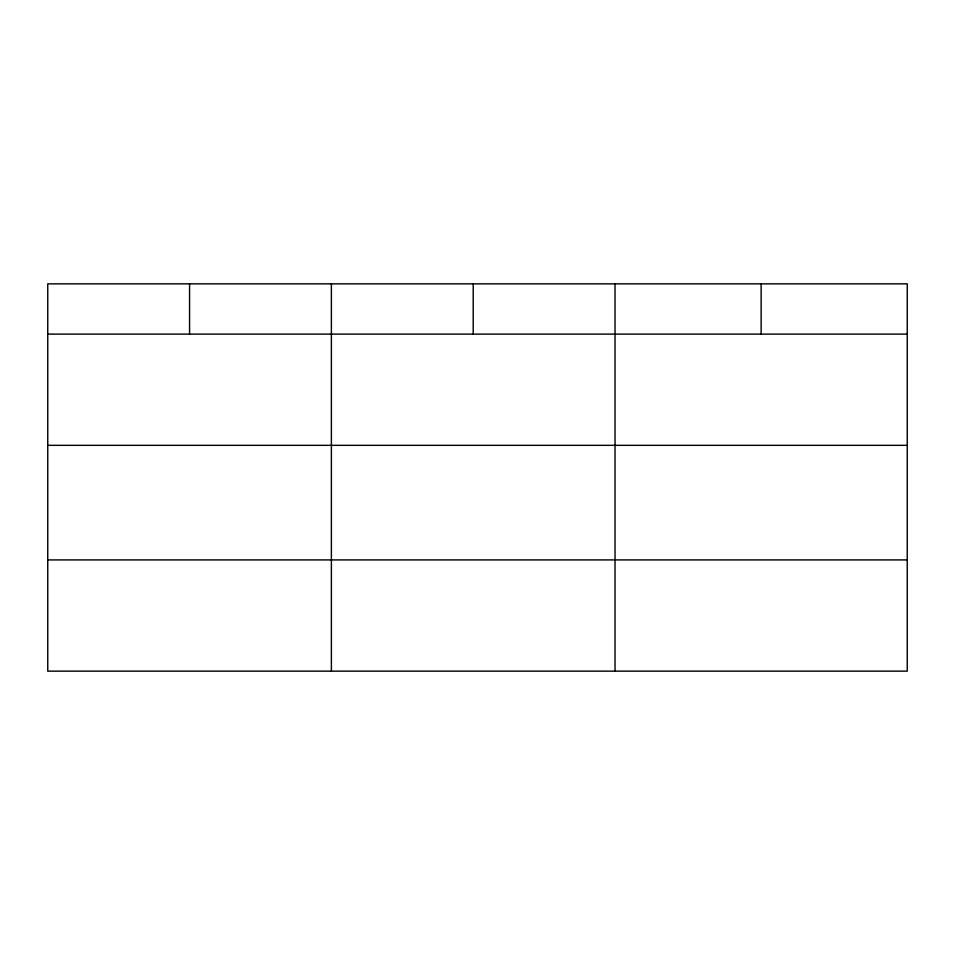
<?xml version="1.0" encoding="UTF-8"?>
<svg xmlns="http://www.w3.org/2000/svg" width="955" height="955" viewBox="0 0 955 955"><rect width="100%" height="100%" fill="white"/><g stroke="black" fill="none" stroke-linecap="round" stroke-linejoin="round"><path stroke-width="1.43" d="M907.25 445.328L907.25 283.85L47.75 283.85L47.75 671.15L907.25 671.15L907.25 445.328L47.75 445.328M47.75 334.107L907.25 334.107M47.75 559.917L907.25 559.917M761.135 283.85L761.135 334.107M615.02 283.85L615.02 671.15M473.202 283.85L473.202 334.107M331.385 283.85L331.385 671.15M189.568 283.85L189.568 334.107"/></g></svg>
